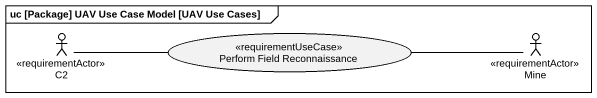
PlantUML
@startuml
mainframe uc [Package] UAV Use Case Model [UAV Use Cases]
actor C2 <<requirementActor>>
usecase "Perform Field Reconnaissance" as Perform_Field_Reconnaissance <<requirementUseCase>>
actor Mine <<requirementActor>>
C2 -right- Perform_Field_Reconnaissance
Mine -left- Perform_Field_Reconnaissance
@enduml
